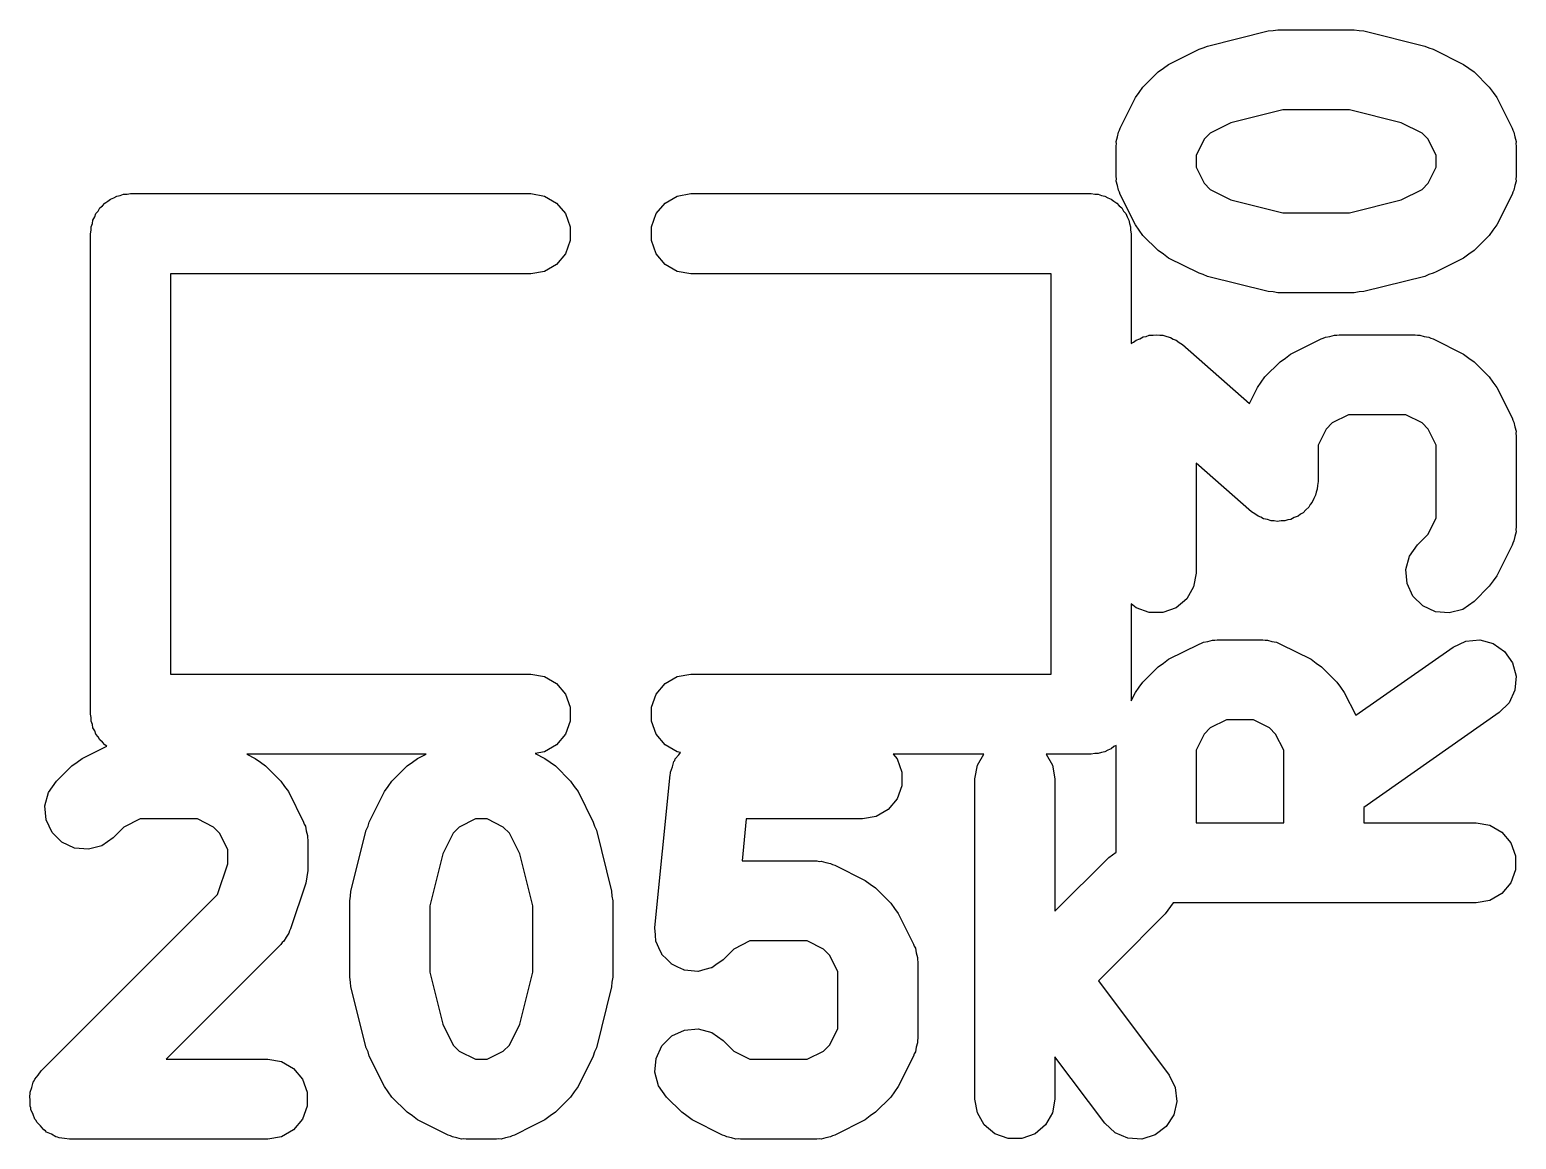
# Model space of a CAD drawing. Extents: x 51 to 137, y -158 to -25.
# Drawn here: x 93.312 to 95.67, y -87.171 to -85.412 of the extents above; entities that cross this region are included whole.
import ezdxf

# ---------------------------------------------------------------- set-up
doc = ezdxf.new("R2010")
doc.units = 0
doc.header["$MEASUREMENT"] = 0
doc.layers.add('BLACK', color=7, linetype='CONTINUOUS')

msp = doc.modelspace()

# ---------------------------------------------------------------- linework, layer by layer
at = {"layer": 'Black'}
for p, q in [((95.1802, -85.4377), (95.2769, -85.4135)), ((95.2769, -85.4135), (95.2847, -85.413)), ((95.2847, -85.413), (95.2923, -85.4117)), ((95.2923, -85.4117), (95.4133, -85.4117)), ((95.4133, -85.4117), (95.4209, -85.413)), ((95.4209, -85.413), (95.4287, -85.4135)), ((95.4287, -85.4135), (95.5254, -85.4377)), ((95.1672, -85.4425), (95.1738, -85.4406)), ((95.1738, -85.4406), (95.1802, -85.4377)), ((95.5254, -85.4377), (95.5318, -85.4406)), ((95.5318, -85.4406), (95.5384, -85.4425)), ((95.1188, -85.4667), (95.1672, -85.4425)), ((95.5384, -85.4425), (95.5868, -85.4667)), ((95.0781, -85.5028), (95.1023, -85.4786)), ((95.1023, -85.4786), (95.1106, -85.4728)), ((95.1106, -85.4728), (95.1188, -85.4667)), ((95.5868, -85.4667), (95.595, -85.4728)), ((95.595, -85.4728), (95.6033, -85.4786)), ((95.6033, -85.4786), (95.6275, -85.5028)), ((95.0662, -85.5193), (95.0723, -85.5112)), ((95.0723, -85.5112), (95.0781, -85.5028)), ((95.6275, -85.5028), (95.6334, -85.5112)), ((95.6334, -85.5112), (95.6394, -85.5193)), ((95.042, -85.5677), (95.0662, -85.5193)), ((95.6394, -85.5193), (95.6636, -85.5677)), ((95.3002, -85.5387), (95.2177, -85.5593)), ((95.4055, -85.5387), (95.3002, -85.5387)), ((95.4879, -85.5593), (95.4055, -85.5387)), ((95.0357, -85.5888), (95.0378, -85.5817)), ((95.0378, -85.5817), (95.0391, -85.5744)), ((95.0391, -85.5744), (95.041, -85.5712)), ((95.041, -85.5712), (95.042, -85.5677)), ((95.1848, -85.5757), (95.1752, -85.5853)), ((95.2177, -85.5593), (95.1848, -85.5757)), ((95.5208, -85.5757), (95.4879, -85.5593)), ((95.5304, -85.5853), (95.5208, -85.5757)), ((95.6636, -85.5677), (95.6646, -85.5712)), ((95.6646, -85.5712), (95.6665, -85.5744)), ((95.6665, -85.5744), (95.6678, -85.5817)), ((95.6678, -85.5817), (95.6699, -85.5888)), ((95.0353, -85.5961), (95.0359, -85.5925)), ((95.0353, -85.6445), (95.0353, -85.5961)), ((95.0359, -85.5925), (95.0357, -85.5888)), ((95.1752, -85.5853), (95.1623, -85.6111)), ((95.5433, -85.6111), (95.5304, -85.5853)), ((95.6699, -85.5888), (95.6697, -85.5925)), ((95.6697, -85.5925), (95.6703, -85.5961)), ((95.6703, -85.5961), (95.6703, -85.6445)), ((95.1623, -85.6111), (95.1623, -85.6295)), ((95.1623, -85.6295), (95.1752, -85.6553)), ((95.5304, -85.6553), (95.5433, -85.6295)), ((95.5433, -85.6295), (95.5433, -85.6111)), ((95.0359, -85.6481), (95.0353, -85.6445)), ((95.0357, -85.6517), (95.0359, -85.6481)), ((95.0378, -85.6589), (95.0357, -85.6517)), ((95.6699, -85.6517), (95.6678, -85.6589)), ((95.6703, -85.6445), (95.6697, -85.6481)), ((95.6697, -85.6481), (95.6699, -85.6517)), ((93.4455, -85.6783), (93.4503, -85.6755)), ((93.4503, -85.6755), (93.4557, -85.6746)), ((93.4557, -85.6746), (93.461, -85.6727)), ((93.461, -85.6727), (93.4665, -85.6727)), ((93.4665, -85.6727), (93.472, -85.6717)), ((93.472, -85.6717), (94.107, -85.6717)), ((94.107, -85.6717), (94.1287, -85.6755)), ((94.1287, -85.6755), (94.1478, -85.6866)), ((94.3202, -85.6866), (94.3393, -85.6755)), ((94.3393, -85.6755), (94.361, -85.6717)), ((94.361, -85.6717), (94.996, -85.6717)), ((94.996, -85.6717), (95.0015, -85.6727)), ((95.0015, -85.6727), (95.007, -85.6727)), ((95.007, -85.6727), (95.0122, -85.6746)), ((95.0122, -85.6746), (95.0177, -85.6755)), ((95.0177, -85.6755), (95.0225, -85.6783)), ((95.0391, -85.6662), (95.0378, -85.6589)), ((95.041, -85.6694), (95.0391, -85.6662)), ((95.042, -85.6729), (95.041, -85.6694)), ((95.0662, -85.7213), (95.042, -85.6729)), ((95.1752, -85.6553), (95.1848, -85.6649)), ((95.1848, -85.6649), (95.2177, -85.6813)), ((95.4879, -85.6813), (95.5208, -85.6649)), ((95.5208, -85.6649), (95.5304, -85.6553)), ((95.6636, -85.6729), (95.6394, -85.7213)), ((95.6646, -85.6694), (95.6636, -85.6729)), ((95.6665, -85.6662), (95.6646, -85.6694)), ((95.6678, -85.6589), (95.6665, -85.6662)), ((93.417, -85.7034), (93.4206, -85.6992)), ((93.4206, -85.6992), (93.4234, -85.6944)), ((93.4234, -85.6944), (93.4276, -85.6908)), ((93.4276, -85.6908), (93.4312, -85.6866)), ((93.4312, -85.6866), (93.436, -85.6838)), ((93.436, -85.6838), (93.4402, -85.6802)), ((93.4402, -85.6802), (93.4455, -85.6783)), ((94.1478, -85.6866), (94.162, -85.7034)), ((94.306, -85.7034), (94.3202, -85.6866)), ((95.0225, -85.6783), (95.0277, -85.6802)), ((95.0277, -85.6802), (95.032, -85.6838)), ((95.032, -85.6838), (95.0368, -85.6866)), ((95.0368, -85.6866), (95.0404, -85.6908)), ((95.0404, -85.6908), (95.0446, -85.6944)), ((95.0446, -85.6944), (95.0474, -85.6992)), ((95.0474, -85.6992), (95.051, -85.7034)), ((95.2177, -85.6813), (95.3001, -85.7019)), ((95.4055, -85.7019), (95.4879, -85.6813)), ((93.4095, -85.7242), (93.4114, -85.7189)), ((93.4095, -85.7297), (93.4095, -85.7242)), ((93.4114, -85.7189), (93.4123, -85.7135)), ((93.4123, -85.7135), (93.4151, -85.7087)), ((93.4151, -85.7087), (93.417, -85.7034)), ((94.162, -85.7034), (94.1695, -85.7242)), ((94.1695, -85.7242), (94.1695, -85.7462)), ((94.2985, -85.7242), (94.306, -85.7034)), ((94.2985, -85.7462), (94.2985, -85.7242)), ((95.051, -85.7034), (95.0529, -85.7087)), ((95.0529, -85.7087), (95.0557, -85.7135)), ((95.0557, -85.7135), (95.0566, -85.7189)), ((95.0566, -85.7189), (95.0585, -85.7242)), ((95.0585, -85.7242), (95.0585, -85.7297)), ((95.0723, -85.7294), (95.0662, -85.7213)), ((95.3001, -85.7019), (95.4055, -85.7019)), ((95.6394, -85.7213), (95.6333, -85.7295)), ((93.4085, -85.7352), (93.4095, -85.7297)), ((93.4085, -86.4972), (93.4085, -85.7352)), ((94.1695, -85.7462), (94.162, -85.7669)), ((94.306, -85.7669), (94.2985, -85.7462)), ((95.0585, -85.7297), (95.0595, -85.7352)), ((95.0595, -85.7352), (95.0595, -85.9092)), ((95.0781, -85.7378), (95.0723, -85.7294)), ((95.1023, -85.762), (95.0781, -85.7378)), ((95.6275, -85.7378), (95.6033, -85.762)), ((95.6333, -85.7295), (95.6275, -85.7378)), ((94.162, -85.7669), (94.1478, -85.7838)), ((94.3202, -85.7838), (94.306, -85.7669)), ((95.1106, -85.7678), (95.1023, -85.762)), ((95.1188, -85.7739), (95.1106, -85.7678)), ((95.595, -85.7678), (95.5868, -85.7739)), ((95.6033, -85.762), (95.595, -85.7678)), ((94.1287, -85.7949), (94.107, -85.7987)), ((94.1478, -85.7838), (94.1287, -85.7949)), ((94.3393, -85.7949), (94.3202, -85.7838)), ((94.361, -85.7987), (94.3393, -85.7949)), ((95.1672, -85.798), (95.1188, -85.7739)), ((95.5868, -85.7739), (95.5433, -85.7956)), ((94.107, -85.7987), (93.5355, -85.7987)), ((93.5355, -85.7987), (93.5355, -86.4337)), ((94.9325, -85.7987), (94.361, -85.7987)), ((94.9325, -86.4337), (94.9325, -85.7987)), ((95.1738, -85.8), (95.1672, -85.798)), ((95.1802, -85.8029), (95.1738, -85.8)), ((95.2769, -85.827), (95.1802, -85.8029)), ((95.5254, -85.8029), (95.4287, -85.827)), ((95.5318, -85.8), (95.5254, -85.8029)), ((95.5384, -85.798), (95.5318, -85.8)), ((95.5433, -85.7956), (95.5384, -85.798)), ((95.2847, -85.8276), (95.2769, -85.827)), ((95.2923, -85.8289), (95.2847, -85.8276)), ((95.4133, -85.8289), (95.2923, -85.8289)), ((95.4209, -85.8276), (95.4133, -85.8289)), ((95.4287, -85.827), (95.4209, -85.8276)), ((95.0595, -85.9092), (95.0633, -85.9071)), ((95.0633, -85.9071), (95.0671, -85.904)), ((95.0671, -85.904), (95.0729, -85.9018)), ((95.0729, -85.9018), (95.0783, -85.8989)), ((95.0783, -85.8989), (95.0832, -85.8981)), ((95.0832, -85.8981), (95.0878, -85.8964)), ((95.0878, -85.8964), (95.094, -85.8964)), ((95.094, -85.8964), (95.1001, -85.8955)), ((95.1001, -85.8955), (95.1049, -85.8964)), ((95.1049, -85.8964), (95.1098, -85.8964)), ((95.1098, -85.8964), (95.1157, -85.8985)), ((95.1157, -85.8985), (95.1218, -85.8998)), ((95.1218, -85.8998), (95.126, -85.9023)), ((95.126, -85.9023), (95.1306, -85.904)), ((95.1306, -85.904), (95.1353, -85.908)), ((95.1353, -85.908), (95.1406, -85.9112)), ((95.1406, -85.9112), (95.2471, -86.0043)), ((95.3123, -85.9264), (95.3607, -85.9022)), ((95.3607, -85.9022), (95.3642, -85.9011)), ((95.3642, -85.9011), (95.3674, -85.8993)), ((95.3674, -85.8993), (95.3747, -85.898)), ((95.3747, -85.898), (95.3818, -85.8959)), ((95.3818, -85.8959), (95.3855, -85.8961)), ((95.3855, -85.8961), (95.3891, -85.8955)), ((95.3891, -85.8955), (95.51, -85.8955)), ((95.51, -85.8955), (95.5137, -85.8961)), ((95.5137, -85.8961), (95.5173, -85.8959)), ((95.5173, -85.8959), (95.5244, -85.898)), ((95.5244, -85.898), (95.5318, -85.8993)), ((95.5318, -85.8993), (95.5349, -85.9011)), ((95.5349, -85.9011), (95.5384, -85.9022)), ((95.5384, -85.9022), (95.5868, -85.9264)), ((95.2958, -85.9383), (95.3041, -85.9324)), ((95.3041, -85.9324), (95.3123, -85.9264)), ((95.5868, -85.9264), (95.595, -85.9324)), ((95.595, -85.9324), (95.6033, -85.9383)), ((95.2716, -85.9624), (95.2958, -85.9383)), ((95.6033, -85.9383), (95.6275, -85.9624)), ((95.2471, -86.0043), (95.2597, -85.9789)), ((95.2597, -85.9789), (95.2658, -85.9708)), ((95.2658, -85.9708), (95.2716, -85.9624)), ((95.6275, -85.9624), (95.6333, -85.9708)), ((95.6333, -85.9708), (95.6394, -85.9789)), ((95.6394, -85.9789), (95.6636, -86.0273)), ((95.4041, -86.0225), (95.3783, -86.0353)), ((95.4951, -86.0225), (95.4041, -86.0225)), ((95.5208, -86.0353), (95.4951, -86.0225)), ((95.6636, -86.0273), (95.6646, -86.0308)), ((95.3687, -86.045), (95.3558, -86.0707)), ((95.3783, -86.0353), (95.3687, -86.045)), ((95.5304, -86.045), (95.5208, -86.0353)), ((95.5433, -86.0707), (95.5304, -86.045)), ((95.6646, -86.0308), (95.6665, -86.034)), ((95.6665, -86.034), (95.6678, -86.0413)), ((95.6678, -86.0413), (95.6699, -86.0485)), ((95.6699, -86.0485), (95.6697, -86.0521)), ((95.6697, -86.0521), (95.6703, -86.0557)), ((95.3558, -86.0707), (95.3558, -86.1283)), ((95.5433, -86.1859), (95.5433, -86.0707)), ((95.6703, -86.0557), (95.6703, -86.2009)), ((95.2505, -86.1761), (95.1623, -86.0989)), ((95.1623, -86.0989), (95.1623, -86.2734)), ((95.3529, -86.1452), (95.352, -86.15)), ((95.3546, -86.1406), (95.3529, -86.1452)), ((95.3548, -86.1344), (95.3546, -86.1406)), ((95.3558, -86.1283), (95.3548, -86.1344)), ((95.341, -86.1691), (95.3362, -86.1731)), ((95.3434, -86.1649), (95.341, -86.1691)), ((95.3467, -86.1612), (95.3434, -86.1649)), ((95.3489, -86.1554), (95.3467, -86.1612)), ((95.352, -86.15), (95.3489, -86.1554)), ((95.2558, -86.1793), (95.2505, -86.1761)), ((95.2606, -86.1833), (95.2558, -86.1793)), ((95.2652, -86.185), (95.2606, -86.1833)), ((95.2694, -86.1875), (95.2652, -86.185)), ((95.2755, -86.1887), (95.2694, -86.1875)), ((95.2813, -86.1908), (95.2755, -86.1887)), ((95.2862, -86.1908), (95.2813, -86.1908)), ((95.291, -86.1918), (95.2862, -86.1908)), ((95.2972, -86.1908), (95.291, -86.1918)), ((95.3034, -86.1908), (95.2972, -86.1908)), ((95.308, -86.1892), (95.3034, -86.1908)), ((95.3128, -86.1884), (95.308, -86.1892)), ((95.3182, -86.1854), (95.3128, -86.1884)), ((95.3241, -86.1833), (95.3182, -86.1854)), ((95.3278, -86.1801), (95.3241, -86.1833)), ((95.3321, -86.1778), (95.3278, -86.1801)), ((95.3362, -86.1731), (95.3321, -86.1778)), ((95.5304, -86.2116), (95.5433, -86.1859)), ((95.5135, -86.2285), (95.5304, -86.2116)), ((95.6678, -86.2153), (95.6665, -86.2226)), ((95.6699, -86.2081), (95.6678, -86.2153)), ((95.6703, -86.2009), (95.6697, -86.2045)), ((95.6697, -86.2045), (95.6699, -86.2081)), ((95.5009, -86.2466), (95.5135, -86.2285)), ((95.6636, -86.2293), (95.6394, -86.2776)), ((95.6646, -86.2258), (95.6636, -86.2293)), ((95.6665, -86.2226), (95.6646, -86.2258)), ((95.4952, -86.2679), (95.5009, -86.2466)), ((95.1623, -86.2734), (95.1585, -86.2952)), ((95.4971, -86.2899), (95.4952, -86.2679)), ((95.5064, -86.3099), (95.4971, -86.2899)), ((95.6334, -86.2858), (95.6275, -86.2941)), ((95.6394, -86.2776), (95.6334, -86.2858)), ((95.1585, -86.2952), (95.1475, -86.3143)), ((95.522, -86.3255), (95.5064, -86.3099)), ((95.6275, -86.2941), (95.6033, -86.3183)), ((95.0671, -86.3284), (95.0595, -86.3221)), ((95.0595, -86.3221), (95.0595, -86.4762)), ((95.0878, -86.336), (95.0671, -86.3284)), ((95.1098, -86.336), (95.0878, -86.336)), ((95.1306, -86.3284), (95.1098, -86.336)), ((95.1475, -86.3143), (95.1306, -86.3284)), ((95.542, -86.3348), (95.522, -86.3255)), ((95.564, -86.3367), (95.542, -86.3348)), ((95.5853, -86.331), (95.564, -86.3367)), ((95.6033, -86.3183), (95.5853, -86.331)), ((95.1707, -86.3849), (95.1739, -86.3831)), ((95.1739, -86.3831), (95.1812, -86.3818)), ((95.1812, -86.3818), (95.1883, -86.3797)), ((95.1883, -86.3797), (95.192, -86.3799)), ((95.192, -86.3799), (95.1956, -86.3793)), ((95.1956, -86.3793), (95.2681, -86.3793)), ((95.2681, -86.3793), (95.2717, -86.3799)), ((95.2717, -86.3799), (95.2754, -86.3797)), ((95.2754, -86.3797), (95.2825, -86.3818)), ((95.2825, -86.3818), (95.2899, -86.3831)), ((95.2899, -86.3831), (95.293, -86.3849)), ((95.5704, -86.3908), (95.5904, -86.3814)), ((95.5904, -86.3814), (95.6124, -86.3795)), ((95.6124, -86.3795), (95.6337, -86.3852)), ((95.1188, -86.4102), (95.1672, -86.386)), ((95.1672, -86.386), (95.1707, -86.3849)), ((95.293, -86.3849), (95.2965, -86.386)), ((95.2965, -86.386), (95.3449, -86.4102)), ((95.4157, -86.4991), (95.5704, -86.3908)), ((95.6337, -86.3852), (95.6517, -86.3979)), ((95.6517, -86.3979), (95.6644, -86.4159)), ((95.0781, -86.4463), (95.1023, -86.4221)), ((95.1023, -86.4221), (95.1106, -86.4162)), ((95.1106, -86.4162), (95.1188, -86.4102)), ((95.3449, -86.4102), (95.3531, -86.4162)), ((95.3531, -86.4162), (95.3614, -86.4221)), ((95.3614, -86.4221), (95.3856, -86.4463)), ((95.6644, -86.4159), (95.6701, -86.4372)), ((93.5355, -86.4337), (94.107, -86.4337)), ((94.107, -86.4337), (94.1287, -86.4375)), ((94.1287, -86.4375), (94.1478, -86.4486)), ((94.1478, -86.4486), (94.162, -86.4654)), ((94.306, -86.4654), (94.3202, -86.4486)), ((94.3202, -86.4486), (94.3393, -86.4375)), ((94.3393, -86.4375), (94.361, -86.4337)), ((94.361, -86.4337), (94.9325, -86.4337)), ((95.0662, -86.4628), (95.0723, -86.4546)), ((95.0723, -86.4546), (95.0781, -86.4463)), ((95.3856, -86.4463), (95.3914, -86.4546)), ((95.3914, -86.4546), (95.3975, -86.4628)), ((95.6701, -86.4372), (95.6681, -86.4592)), ((94.162, -86.4654), (94.1695, -86.4862)), ((94.2985, -86.4862), (94.306, -86.4654)), ((95.0595, -86.4762), (95.0662, -86.4628)), ((95.3975, -86.4628), (95.4157, -86.4991)), ((95.6681, -86.4592), (95.6588, -86.4792)), ((93.4095, -86.5027), (93.4085, -86.4972)), ((94.1695, -86.4862), (94.1695, -86.5082)), ((94.2985, -86.5082), (94.2985, -86.4862)), ((95.6432, -86.4948), (95.4284, -86.6452)), ((95.6588, -86.4792), (95.6432, -86.4948)), ((93.4095, -86.5082), (93.4095, -86.5027)), ((93.4114, -86.5134), (93.4095, -86.5082)), ((93.4123, -86.5189), (93.4114, -86.5134)), ((93.4151, -86.5237), (93.4123, -86.5189)), ((93.417, -86.5289), (93.4151, -86.5237)), ((94.1695, -86.5082), (94.162, -86.5289)), ((94.306, -86.5289), (94.2985, -86.5082)), ((95.1848, -86.5191), (95.1752, -86.5288)), ((95.2106, -86.5063), (95.1848, -86.5191)), ((95.2532, -86.5063), (95.2106, -86.5063)), ((95.2789, -86.5191), (95.2532, -86.5063)), ((95.2885, -86.5288), (95.2789, -86.5191)), ((93.3952, -86.5674), (93.4345, -86.5478)), ((93.4206, -86.5332), (93.417, -86.5289)), ((93.4234, -86.538), (93.4206, -86.5332)), ((93.4276, -86.5416), (93.4234, -86.538)), ((93.4312, -86.5458), (93.4276, -86.5416)), ((93.4345, -86.5478), (93.4312, -86.5458)), ((94.1478, -86.5458), (94.1287, -86.5569)), ((94.162, -86.5289), (94.1478, -86.5458)), ((94.3202, -86.5458), (94.306, -86.5289)), ((94.3393, -86.5569), (94.3202, -86.5458)), ((95.032, -86.5486), (95.0277, -86.5522)), ((95.0353, -86.5467), (95.032, -86.5486)), ((95.0353, -86.7163), (95.0353, -86.5467)), ((95.1752, -86.5288), (95.1623, -86.5545)), ((95.3014, -86.5545), (95.2885, -86.5288)), ((93.387, -86.5735), (93.3952, -86.5674)), ((93.9408, -86.5607), (93.6563, -86.5607)), ((93.6563, -86.5607), (93.6697, -86.5674)), ((93.6697, -86.5674), (93.6779, -86.5735)), ((93.9192, -86.5735), (93.9274, -86.5674)), ((93.9274, -86.5674), (93.9408, -86.5607)), ((94.1287, -86.5569), (94.1136, -86.5595)), ((94.1136, -86.5595), (94.1293, -86.5674)), ((94.1293, -86.5674), (94.1375, -86.5735)), ((94.3317, -86.5808), (94.334, -86.5725)), ((94.334, -86.5725), (94.3354, -86.5705)), ((94.3354, -86.5705), (94.3362, -86.5683)), ((94.3362, -86.5683), (94.3418, -86.5616)), ((94.3446, -86.5578), (94.3393, -86.5569)), ((94.3418, -86.5616), (94.3446, -86.5578)), ((94.8255, -86.5607), (94.6818, -86.5607)), ((94.6818, -86.5607), (94.6881, -86.5683)), ((94.6881, -86.5683), (94.6957, -86.589)), ((94.8154, -86.5783), (94.8255, -86.5607)), ((94.996, -86.5607), (94.9246, -86.5607)), ((94.9246, -86.5607), (94.9347, -86.5783)), ((95.0015, -86.5597), (94.996, -86.5607)), ((95.007, -86.5597), (95.0015, -86.5597)), ((95.0122, -86.5578), (95.007, -86.5597)), ((95.0177, -86.5569), (95.0122, -86.5578)), ((95.0225, -86.5541), (95.0177, -86.5569)), ((95.0277, -86.5522), (95.0225, -86.5541)), ((95.1623, -86.5545), (95.1623, -86.6696)), ((95.3014, -86.6696), (95.3014, -86.5545)), ((93.3545, -86.6035), (93.3787, -86.5793)), ((93.3787, -86.5793), (93.387, -86.5735)), ((93.6779, -86.5735), (93.6862, -86.5793)), ((93.6862, -86.5793), (93.7104, -86.6035)), ((93.8867, -86.6035), (93.9109, -86.5793)), ((93.9109, -86.5793), (93.9192, -86.5735)), ((94.1375, -86.5735), (94.1459, -86.5793)), ((94.1459, -86.5793), (94.17, -86.6035)), ((94.3039, -86.8356), (94.3281, -86.5937)), ((94.3281, -86.5937), (94.3287, -86.5914)), ((94.3287, -86.589), (94.3317, -86.5808)), ((94.3287, -86.5914), (94.3287, -86.589)), ((94.6957, -86.589), (94.6957, -86.611)), ((94.8115, -86.6), (94.8154, -86.5783)), ((94.9347, -86.5783), (94.9385, -86.6)), ((93.3419, -86.6216), (93.3545, -86.6035)), ((93.7104, -86.6035), (93.7162, -86.6118)), ((93.7162, -86.6118), (93.7223, -86.62)), ((93.7223, -86.62), (93.7465, -86.6684)), ((93.8506, -86.6684), (93.8748, -86.62)), ((93.8748, -86.62), (93.8809, -86.6118)), ((93.8809, -86.6118), (93.8867, -86.6035)), ((94.17, -86.6035), (94.1759, -86.6118)), ((94.1759, -86.6118), (94.1819, -86.62)), ((94.1819, -86.62), (94.2061, -86.6684)), ((94.6957, -86.611), (94.6881, -86.6318)), ((94.8115, -87.108), (94.8115, -86.6)), ((94.9385, -86.6), (94.9385, -86.8096)), ((93.3362, -86.6429), (93.3419, -86.6216)), ((93.3381, -86.6648), (93.3362, -86.6429)), ((94.6881, -86.6318), (94.674, -86.6487)), ((93.3474, -86.6848), (93.3381, -86.6648)), ((93.487, -86.6635), (93.4612, -86.6764)), ((93.578, -86.6635), (93.487, -86.6635)), ((93.6037, -86.6764), (93.578, -86.6635)), ((94.0192, -86.6635), (93.9934, -86.6764)), ((94.0376, -86.6635), (94.0192, -86.6635)), ((94.0633, -86.6764), (94.0376, -86.6635)), ((94.4487, -86.6635), (94.4421, -86.73)), ((94.6331, -86.6635), (94.4487, -86.6635)), ((94.6549, -86.6597), (94.6331, -86.6635)), ((94.674, -86.6487), (94.6549, -86.6597)), ((95.4284, -86.6452), (95.4284, -86.6696)), ((93.363, -86.7004), (93.3474, -86.6848)), ((93.4612, -86.6764), (93.4443, -86.6933)), ((93.6133, -86.686), (93.6037, -86.6764)), ((93.6262, -86.7118), (93.6133, -86.686)), ((93.7465, -86.6684), (93.7476, -86.6719)), ((93.7476, -86.6719), (93.7494, -86.6751)), ((93.7494, -86.6751), (93.7507, -86.6824)), ((93.7507, -86.6824), (93.7528, -86.6895)), ((93.7528, -86.6895), (93.7526, -86.6932)), ((93.8216, -86.7781), (93.8458, -86.6814)), ((93.8458, -86.6814), (93.8487, -86.675)), ((93.8487, -86.675), (93.8506, -86.6684)), ((93.9838, -86.686), (93.9673, -86.7189)), ((93.9934, -86.6764), (93.9838, -86.686)), ((94.073, -86.686), (94.0633, -86.6764)), ((94.0894, -86.7189), (94.073, -86.686)), ((94.2061, -86.6684), (94.2081, -86.675)), ((94.2081, -86.675), (94.2109, -86.6814)), ((94.2109, -86.6814), (94.2351, -86.7781)), ((95.1623, -86.6696), (95.3014, -86.6696)), ((95.4284, -86.6696), (95.6068, -86.6696)), ((95.6068, -86.6696), (95.6285, -86.6734)), ((95.6285, -86.6734), (95.6476, -86.6844)), ((95.6476, -86.6844), (95.6618, -86.7013)), ((93.383, -86.7097), (93.363, -86.7004)), ((93.405, -86.7116), (93.383, -86.7097)), ((93.4263, -86.7059), (93.405, -86.7116)), ((93.4443, -86.6933), (93.4263, -86.7059)), ((93.6262, -86.7348), (93.6262, -86.7118)), ((93.7526, -86.6932), (93.7532, -86.6968)), ((93.7532, -86.6968), (93.7532, -86.7452)), ((95.6618, -86.7013), (95.6693, -86.722)), ((93.61, -86.7834), (93.6262, -86.7348)), ((93.9673, -86.7189), (93.9467, -86.8013)), ((94.11, -86.8013), (94.0894, -86.7189)), ((94.4421, -86.73), (94.5606, -86.73)), ((94.5606, -86.73), (94.5642, -86.7307)), ((94.5642, -86.7307), (94.5678, -86.7304)), ((94.5678, -86.7304), (94.575, -86.7326)), ((94.575, -86.7326), (94.5823, -86.7339)), ((94.5823, -86.7339), (94.5855, -86.7357)), ((94.5855, -86.7357), (94.589, -86.7367)), ((94.589, -86.7367), (94.6374, -86.7609)), ((94.9385, -86.8096), (95.0237, -86.7244)), ((95.0237, -86.7244), (95.0353, -86.7163)), ((95.6693, -86.722), (95.6693, -86.7441)), ((93.7514, -86.7552), (93.75, -86.7652)), ((93.7532, -86.7452), (93.7514, -86.7552)), ((94.6374, -86.7609), (94.6455, -86.767)), ((95.6693, -86.7441), (95.6618, -86.7648)), ((93.3303, -87.0631), (93.61, -86.7834)), ((93.75, -86.7652), (93.7258, -86.8378)), ((93.8211, -86.7859), (93.8216, -86.7781)), ((94.2351, -86.7781), (94.2357, -86.7859)), ((94.6455, -86.767), (94.6539, -86.7728)), ((94.6539, -86.7728), (94.678, -86.797)), ((95.6476, -86.7817), (95.6285, -86.7927)), ((95.6618, -86.7648), (95.6476, -86.7817)), ((93.8197, -86.7935), (93.8211, -86.7859)), ((93.8197, -86.9145), (93.8197, -86.7935)), ((93.9467, -86.8013), (93.9467, -86.9067)), ((94.11, -86.9067), (94.11, -86.8013)), ((94.2357, -86.7859), (94.237, -86.7935)), ((94.237, -86.7935), (94.237, -86.9145)), ((94.678, -86.797), (94.6839, -86.8053)), ((94.6839, -86.8053), (94.6899, -86.8135)), ((95.1259, -86.7966), (95.1135, -86.8142)), ((95.6068, -86.7966), (95.1259, -86.7966)), ((95.6285, -86.7927), (95.6068, -86.7966)), ((94.6899, -86.8135), (94.7141, -86.8619)), ((95.1135, -86.8142), (95.0353, -86.8924)), ((93.7188, -86.8507), (93.7153, -86.8572)), ((93.7231, -86.8446), (93.7188, -86.8507)), ((93.724, -86.841), (93.7231, -86.8446)), ((93.7258, -86.8378), (93.724, -86.841)), ((94.3038, -86.8364), (94.3039, -86.836)), ((94.3047, -86.847), (94.3038, -86.8364)), ((94.3039, -86.836), (94.3039, -86.8356)), ((94.3055, -86.8576), (94.3047, -86.847)), ((93.7104, -86.8626), (93.5285, -87.0445)), ((93.7125, -86.8596), (93.7104, -86.8626)), ((93.7153, -86.8572), (93.7125, -86.8596)), ((94.3057, -86.8579), (94.3055, -86.8576)), ((94.3057, -86.8583), (94.3057, -86.8579)), ((94.3102, -86.868), (94.3057, -86.8583)), ((94.3146, -86.8777), (94.3102, -86.868)), ((94.3149, -86.878), (94.3146, -86.8777)), ((94.315, -86.8783), (94.3149, -86.878)), ((94.3225, -86.8858), (94.315, -86.8783)), ((94.4289, -86.8699), (94.4119, -86.8868)), ((94.4546, -86.857), (94.4289, -86.8699)), ((94.5456, -86.857), (94.4546, -86.857)), ((94.5713, -86.8699), (94.5456, -86.857)), ((94.581, -86.8795), (94.5713, -86.8699)), ((94.5938, -86.9053), (94.581, -86.8795)), ((94.7141, -86.8619), (94.7152, -86.8654)), ((94.7152, -86.8654), (94.717, -86.8686)), ((94.717, -86.8686), (94.7183, -86.8759)), ((94.7183, -86.8759), (94.7204, -86.883)), ((94.33, -86.8935), (94.3225, -86.8858)), ((94.3303, -86.8936), (94.33, -86.8935)), ((94.3306, -86.8939), (94.3303, -86.8936)), ((94.3403, -86.8984), (94.3306, -86.8939)), ((94.3499, -86.903), (94.3403, -86.8984)), ((94.3502, -86.9031), (94.3499, -86.903)), ((94.3506, -86.9033), (94.3502, -86.9031)), ((94.3613, -86.9042), (94.3506, -86.9033)), ((94.3828, -86.9024), (94.3726, -86.9052)), ((94.3932, -86.8998), (94.3828, -86.9024)), ((94.3935, -86.8996), (94.3932, -86.8998)), ((94.3939, -86.8995), (94.3935, -86.8996)), ((94.4025, -86.8934), (94.3939, -86.8995)), ((94.4114, -86.8874), (94.4025, -86.8934)), ((94.4116, -86.887), (94.4114, -86.8874)), ((94.4119, -86.8868), (94.4116, -86.887)), ((94.7204, -86.883), (94.7202, -86.8867)), ((94.7202, -86.8867), (94.7208, -86.8903)), ((94.7208, -86.8903), (94.7208, -87.0112)), ((95.0353, -86.8924), (95.0073, -86.9204)), ((93.8211, -86.9221), (93.8197, -86.9145)), ((93.8216, -86.9299), (93.8211, -86.9221)), ((93.9467, -86.9067), (93.9673, -86.9891)), ((94.0894, -86.9891), (94.11, -86.9067)), ((94.2357, -86.9221), (94.2351, -86.9299)), ((94.237, -86.9145), (94.2357, -86.9221)), ((94.3718, -86.9052), (94.3613, -86.9042)), ((94.3722, -86.9051), (94.3718, -86.9052)), ((94.3726, -86.9052), (94.3722, -86.9051)), ((94.5938, -86.9963), (94.5938, -86.9053)), ((95.0073, -86.9204), (95.1194, -87.0699)), ((93.8458, -87.0266), (93.8216, -86.9299)), ((94.2351, -86.9299), (94.2109, -87.0266)), ((93.9673, -86.9891), (93.9838, -87.022)), ((94.073, -87.022), (94.0894, -86.9891)), ((94.3506, -86.9983), (94.3726, -86.9964)), ((94.3726, -86.9964), (94.3939, -87.0021)), ((94.581, -87.022), (94.5938, -86.9963)), ((94.315, -87.0232), (94.3306, -87.0076)), ((94.3306, -87.0076), (94.3506, -86.9983)), ((94.3939, -87.0021), (94.4119, -87.0147)), ((94.4119, -87.0147), (94.4289, -87.0316)), ((94.7204, -87.0185), (94.7183, -87.0256)), ((94.7208, -87.0112), (94.7202, -87.0149)), ((94.7202, -87.0149), (94.7204, -87.0185)), ((93.5285, -87.0445), (93.6897, -87.0445)), ((93.6897, -87.0445), (93.7114, -87.0483)), ((93.8487, -87.033), (93.8458, -87.0266)), ((93.8506, -87.0396), (93.8487, -87.033)), ((93.8748, -87.088), (93.8506, -87.0396)), ((93.9838, -87.022), (93.9934, -87.0316)), ((93.9934, -87.0316), (94.0192, -87.0445)), ((94.0192, -87.0445), (94.0376, -87.0445)), ((94.0376, -87.0445), (94.0633, -87.0316)), ((94.0633, -87.0316), (94.073, -87.022)), ((94.2061, -87.0396), (94.1819, -87.088)), ((94.2081, -87.033), (94.2061, -87.0396)), ((94.2109, -87.0266), (94.2081, -87.033)), ((94.3038, -87.0652), (94.3057, -87.0432)), ((94.3057, -87.0432), (94.315, -87.0232)), ((94.4289, -87.0316), (94.4546, -87.0445)), ((94.4546, -87.0445), (94.5456, -87.0445)), ((94.5456, -87.0445), (94.5713, -87.0316)), ((94.5713, -87.0316), (94.581, -87.022)), ((94.7141, -87.0396), (94.6899, -87.088)), ((94.7152, -87.0361), (94.7141, -87.0396)), ((94.717, -87.033), (94.7152, -87.0361)), ((94.7183, -87.0256), (94.717, -87.033)), ((95.0178, -87.1461), (94.9385, -87.0405)), ((94.9385, -87.0405), (94.9385, -87.108)), ((93.3256, -87.0699), (93.3303, -87.0631)), ((93.7114, -87.0483), (93.7305, -87.0594)), ((93.7305, -87.0594), (93.7447, -87.0763)), ((94.3095, -87.0865), (94.3038, -87.0652)), ((93.3127, -87.097), (93.3155, -87.0892)), ((93.3155, -87.0892), (93.3177, -87.0812)), ((93.3177, -87.0812), (93.3193, -87.0789)), ((93.3193, -87.0789), (93.3202, -87.0763)), ((93.3202, -87.0763), (93.3256, -87.0699)), ((93.7447, -87.0763), (93.7522, -87.097)), ((93.8809, -87.0962), (93.8748, -87.088)), ((94.1819, -87.088), (94.1759, -87.0962)), ((94.3221, -87.1045), (94.3095, -87.0865)), ((94.6899, -87.088), (94.6839, -87.0962)), ((95.1194, -87.0699), (95.1293, -87.0896)), ((95.1293, -87.0896), (95.132, -87.1115)), ((93.312, -87.1025), (93.3127, -87.0998)), ((93.3127, -87.1107), (93.312, -87.1025)), ((93.3127, -87.0998), (93.3127, -87.097)), ((93.3127, -87.119), (93.3127, -87.1107)), ((93.7522, -87.097), (93.7522, -87.119)), ((93.8867, -87.1045), (93.8809, -87.0962)), ((93.9109, -87.1287), (93.8867, -87.1045)), ((94.17, -87.1045), (94.1459, -87.1287)), ((94.1759, -87.0962), (94.17, -87.1045)), ((94.3463, -87.1287), (94.3221, -87.1045)), ((94.678, -87.1045), (94.6539, -87.1287)), ((94.6839, -87.0962), (94.678, -87.1045)), ((94.8154, -87.1297), (94.8115, -87.108)), ((94.9385, -87.108), (94.9347, -87.1297)), ((95.132, -87.1115), (95.127, -87.133)), ((93.3137, -87.1217), (93.3127, -87.119)), ((93.3139, -87.1244), (93.3137, -87.1217)), ((93.3174, -87.132), (93.3139, -87.1244)), ((93.3202, -87.1398), (93.3174, -87.132)), ((93.7522, -87.119), (93.7447, -87.1398)), ((93.9192, -87.1345), (93.9109, -87.1287)), ((93.9274, -87.1406), (93.9192, -87.1345)), ((94.1375, -87.1346), (94.1294, -87.1406)), ((94.1459, -87.1287), (94.1375, -87.1346)), ((94.3546, -87.1345), (94.3463, -87.1287)), ((94.3628, -87.1406), (94.3546, -87.1345)), ((94.6455, -87.1345), (94.6374, -87.1406)), ((94.6539, -87.1287), (94.6455, -87.1345)), ((94.8264, -87.1488), (94.8154, -87.1297)), ((94.9347, -87.1297), (94.9237, -87.1488)), ((95.127, -87.133), (95.1149, -87.1514)), ((93.322, -87.1419), (93.3202, -87.1398)), ((93.3232, -87.1444), (93.322, -87.1419)), ((93.3291, -87.1503), (93.3232, -87.1444)), ((93.3344, -87.1567), (93.3291, -87.1503)), ((93.3368, -87.1581), (93.3344, -87.1567)), ((93.3388, -87.16), (93.3368, -87.1581)), ((93.3463, -87.1635), (93.3388, -87.16)), ((93.7305, -87.1567), (93.7114, -87.1677)), ((93.7447, -87.1398), (93.7305, -87.1567)), ((93.9758, -87.1648), (93.9274, -87.1406)), ((94.11, -87.1503), (94.081, -87.1648)), ((94.1294, -87.1406), (94.11, -87.1503)), ((94.4112, -87.1648), (94.3628, -87.1406)), ((94.6374, -87.1406), (94.589, -87.1648)), ((94.8433, -87.163), (94.8264, -87.1488)), ((94.9237, -87.1488), (94.9068, -87.163)), ((95.0339, -87.1612), (95.0178, -87.1461)), ((95.0541, -87.1698), (95.0339, -87.1612)), ((95.1149, -87.1514), (95.0973, -87.1647)), ((93.3535, -87.1677), (93.3463, -87.1635)), ((93.3563, -87.1682), (93.3535, -87.1677)), ((93.3588, -87.1693), (93.3563, -87.1682)), ((93.3671, -87.1701), (93.3588, -87.1693)), ((93.3752, -87.1715), (93.3671, -87.1701)), ((93.6897, -87.1715), (93.3752, -87.1715)), ((93.7114, -87.1677), (93.6897, -87.1715)), ((93.9793, -87.1658), (93.9758, -87.1648)), ((93.9825, -87.1677), (93.9793, -87.1658)), ((93.9898, -87.169), (93.9825, -87.1677)), ((93.9969, -87.1711), (93.9898, -87.169)), ((94.0006, -87.1709), (93.9969, -87.1711)), ((94.0042, -87.1715), (94.0006, -87.1709)), ((94.0526, -87.1715), (94.0042, -87.1715)), ((94.0562, -87.1709), (94.0526, -87.1715)), ((94.0598, -87.1711), (94.0562, -87.1709)), ((94.067, -87.169), (94.0598, -87.1711)), ((94.0743, -87.1677), (94.067, -87.169)), ((94.0775, -87.1658), (94.0743, -87.1677)), ((94.081, -87.1648), (94.0775, -87.1658)), ((94.4147, -87.1658), (94.4112, -87.1648)), ((94.4179, -87.1677), (94.4147, -87.1658)), ((94.4252, -87.169), (94.4179, -87.1677)), ((94.4324, -87.1711), (94.4252, -87.169)), ((94.436, -87.1709), (94.4324, -87.1711)), ((94.4396, -87.1715), (94.436, -87.1709)), ((94.5606, -87.1715), (94.4396, -87.1715)), ((94.5642, -87.1709), (94.5606, -87.1715)), ((94.5678, -87.1711), (94.5642, -87.1709)), ((94.575, -87.169), (94.5678, -87.1711)), ((94.5823, -87.1677), (94.575, -87.169)), ((94.5855, -87.1658), (94.5823, -87.1677)), ((94.589, -87.1648), (94.5855, -87.1658)), ((94.864, -87.1705), (94.8433, -87.163)), ((94.8861, -87.1705), (94.864, -87.1705)), ((94.9068, -87.163), (94.8861, -87.1705)), ((95.0762, -87.1711), (95.0541, -87.1698)), ((95.0973, -87.1647), (95.0762, -87.1711))]:
    msp.add_line(p, q, dxfattribs=at)

doc.saveas('drawing.dxf')
